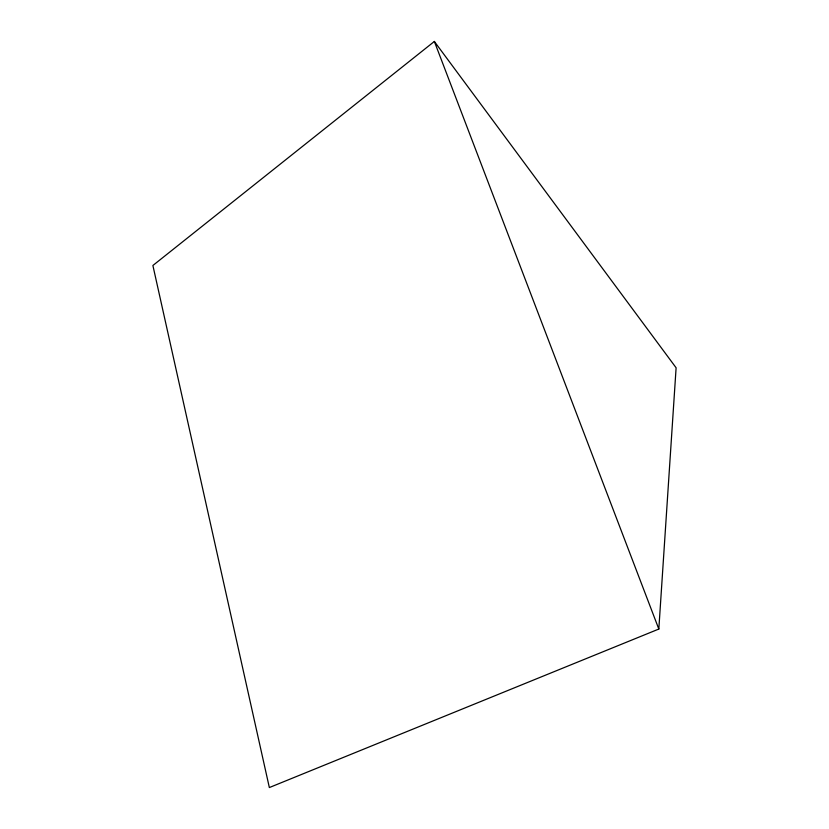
<?xml version="1.0" encoding="UTF-8"?>
<svg xmlns="http://www.w3.org/2000/svg" width="829" height="829" viewBox="0 0 829 829"><rect width="100%" height="100%" fill="white"/><g stroke="black" fill="none" stroke-linecap="round" stroke-linejoin="round"><path stroke-width="1.24" d="M658.827 629.045L676.112 367.796L434.355 41.45L152.888 265.487L269.352 787.55L658.827 629.045L434.355 41.45"/></g></svg>
